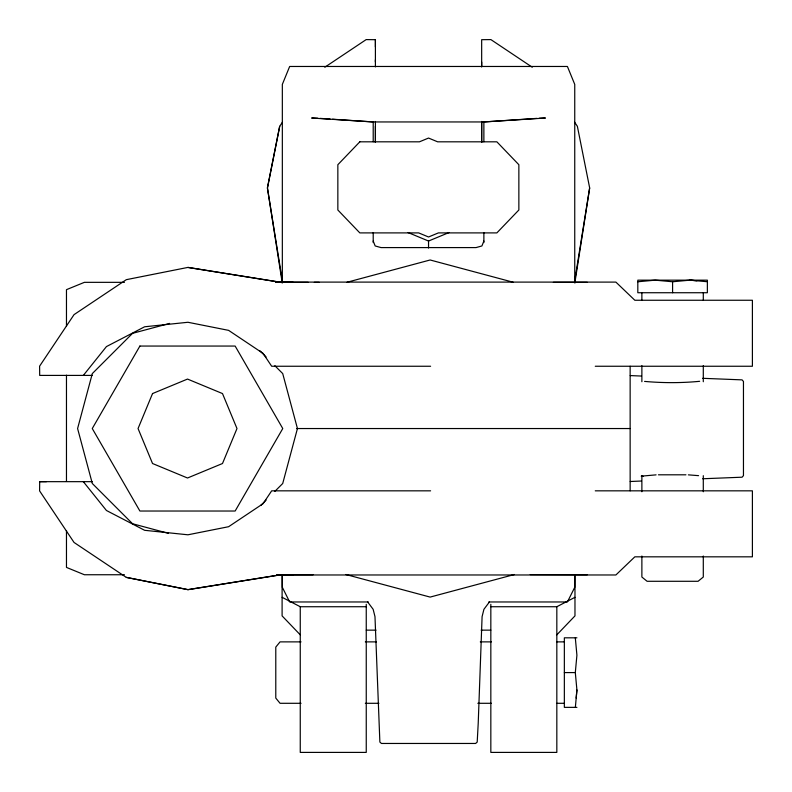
<?xml version="1.0" encoding="UTF-8"?>
<svg xmlns="http://www.w3.org/2000/svg" width="792" height="792" viewBox="0 0 792 792"><rect width="100%" height="100%" fill="white"/><g stroke="black" fill="none" stroke-linecap="round" stroke-linejoin="round"><path stroke-width="1.19" d="M375.408 142.352L375.408 126.324M375.408 62.014L375.408 39.689L366.171 39.6L324.799 67.241M481.665 142.411L481.665 121.483L481.665 142.352M481.675 66.627L481.675 62.014M707.365 281.764L707.365 280.16L637.817 280.16L637.817 292.733L707.365 292.733L707.365 281.724L689.971 280.16L672.586 281.764L655.202 280.16L637.817 281.764M575.002 281.893L589.674 187.991L577.368 126.304L574.626 122.206M92.278 481.665L39.689 481.665L39.6 490.901L74.042 542.451L126.324 577.398L187.991 589.674L279.447 575.012L292.882 574.972M575.358 707.365L576.913 689.971L575.309 672.586L576.913 655.202L575.309 637.817M576.17 698.089L576.913 689.971M589.634 187.951L574.972 279.239L574.972 282.942M282.417 122.225L279.705 126.304L267.448 187.951L282.071 281.893M279.675 126.324L267.399 187.991L282.101 279.239L282.101 282.942M483.872 241.065L481.912 245.956L476.042 247.589L381.041 247.589L375.17 245.956L373.21 241.065M489.426 601.969L483.922 609.305L482.09 616.631L478.219 723.244L477.2 742.074L475.636 743.46L381.447 743.46L379.873 742.074L374.982 616.631L373.151 609.305L367.656 601.969M83.338 375.408L106.435 346.589L144.629 326.779L187.951 322.275L228.611 330.363L263.092 353.4L271.676 366.25L430.601 366.25M556.826 634.837L574.972 615.889L574.972 574.626M260.845 505.365L266.102 500.118M274.844 491.377L282.714 483.506L297.445 428.541L282.714 373.577L274.844 365.706M490.832 606.731L556.826 606.731L574.972 597.307M408.068 232.551L428.541 241.035L449.014 232.551M169.597 323.413L132.551 333.343L92.317 373.577L77.596 428.541L92.317 483.506L132.551 523.74L168.399 533.343M347.045 282.249L430.135 259.984L513.226 282.249M514.414 574.507L430.135 597.089L345.857 574.507M292.882 282.101L279.447 282.071L187.991 267.399L126.324 279.675L74.042 314.632L39.6 366.171L39.689 375.408L92.278 375.408M699.663 381.308C681.407 383.071 662.825 383.041 644.579 381.407M536.867 118.384L483.872 121.948L373.21 121.948L311.652 118.018L317.76 118.246M630.224 481.506L641.342 481.021M539.322 118.246L545.431 118.018L483.872 121.948L483.872 141.768M702.662 478.764L742.074 477.2L743.46 475.636L743.46 381.447L742.074 379.873L702.662 378.309M656.093 474.853L641.213 476.16L643.401 476.398M658.439 474.804L685.941 474.804M553.361 282.348L587.317 282.338M124.463 282.338L84.388 282.338L66.469 289.664L66.469 326.304M275.467 282.338L308.217 282.338M314.325 282.338L319.216 282.338M595.257 366.25L752.4 366.25L752.4 300.257L634.837 300.257L615.889 282.101L279.239 282.101L187.951 267.448M296.644 428.541L630.145 428.541M39.689 481.675L46.441 481.675M430.601 490.832L271.676 490.832L263.092 503.672L228.611 526.71L187.951 534.798L144.629 530.303L106.435 510.493L83.338 481.675M595.257 490.832L752.4 490.832L752.4 556.826L634.837 556.826L615.889 574.972L279.239 574.972L187.951 589.634L126.304 577.368M124.463 574.744L84.388 574.744L66.469 567.409L66.469 530.531M276.675 574.744L313.107 574.744M587.317 574.744L530.234 574.596M368.27 601.969L289.664 601.969L282.338 587.317L282.338 575.111M488.803 601.969L567.409 601.969L574.744 587.317L574.744 575.111M282.101 597.307L300.257 606.731L366.25 606.731M366.25 630.145L376.022 630.145M481.061 630.145L490.832 630.145M576.913 637.817L564.349 637.817L564.349 707.365L576.913 707.365M301.059 641.876L280.051 641.876L275.784 647.104L275.784 698.079L280.051 703.296L301.059 703.296M365.34 641.876L376.467 641.876M480.289 641.876L491.416 641.876M556.924 641.876L564.349 641.876M564.349 672.586L575.309 672.586M365.34 703.296L378.932 703.296M477.823 703.296L491.416 703.296M556.924 703.296L564.349 703.296M688.367 474.853L698.574 475.655M630.224 375.576L641.342 376.052M320.215 118.384L330.076 119.047M332.541 119.206L373.21 121.948L373.21 141.768M689.971 280.16L696.93 280.784M532.274 67.241L490.901 39.6L481.665 39.689L481.665 66.904M259.974 350.836L266.102 356.954M300.257 634.837L282.101 615.889L282.101 574.626M703.296 292.733L703.296 300.148M703.296 365.656L703.296 381.734M703.296 475.675L703.296 491.743M703.296 556.014L703.296 577.031L698.079 581.288L647.104 581.288L641.876 577.031L641.876 556.014M672.586 281.764L672.586 292.733M641.876 292.733L641.876 300.148M641.876 365.656L641.876 381.734M641.876 475.675L641.876 491.743M630.145 366.25L630.145 490.832M574.744 282.724L574.744 84.388L567.409 66.469L289.664 66.469L282.338 84.388L282.338 282.724M556.826 606.731L556.826 752.4L490.832 752.4L490.832 604.306M483.872 232.571L483.872 242.57M428.541 241.035L428.541 248.044M375.408 39.689L375.408 46.936M375.408 59.766L375.408 66.904M375.408 121.463L375.408 142.411M373.21 232.571L373.21 242.57M366.25 604.306L366.25 752.4L300.257 752.4L300.257 606.731M66.469 375.161L66.469 481.318M152.539 393.565L138.055 428.541L152.539 463.518L187.516 478.002L222.493 463.518L236.986 428.541L222.493 393.565L187.516 379.071L152.539 393.565M139.897 346.055L92.268 428.541L139.897 511.028L235.145 511.028L282.764 428.541L235.145 346.055L139.897 346.055M359.825 141.817L337.847 164.716L337.847 209.999L359.825 232.898L418.671 232.898L428.541 236.986L438.402 232.898L496.871 232.898L518.859 209.999L518.859 164.716L496.871 141.817L437.639 141.817L428.541 138.055L419.443 141.817L359.825 141.817"/></g></svg>
